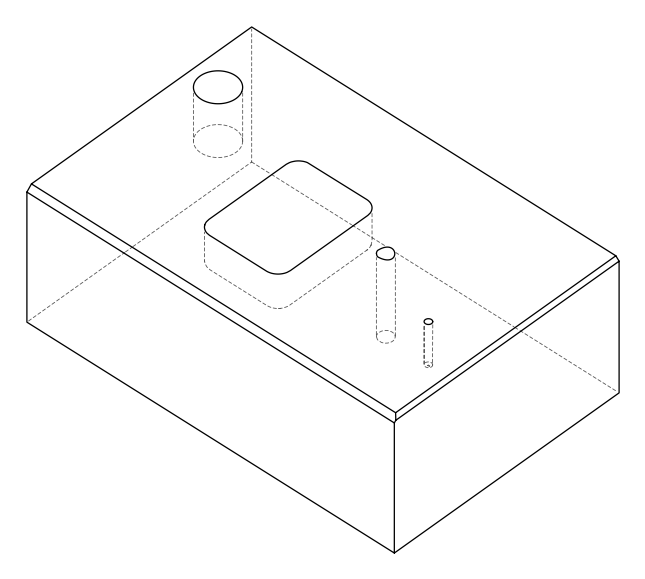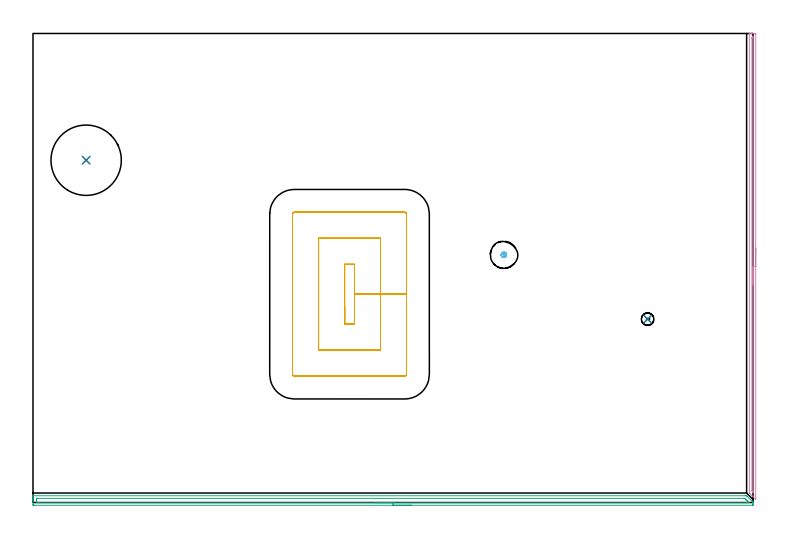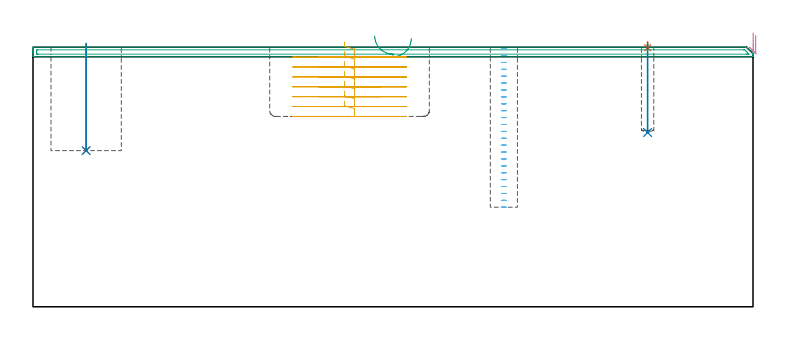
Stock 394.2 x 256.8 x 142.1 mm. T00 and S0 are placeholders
(PLAN: 8 operations, 6 tool changes, 22 min)
(1 INDEXABLE_INSERT_DRILL_BLIND_HOLE_FROM_SOLID | STEP1POCKET | NXT0302_021 | 0.24 min | 27614 mm3)
(2 DRILL_TO_ENLARGE_BLIND_HOLE | STEP1POCKET | UGT0301_384 | 0.24 min | 38243 mm3)
(3 AREA_MILL | FG_CHAMFER_SURFACE | UGT0205_001 | 6.48 min | 5334 mm3)
(4 AREA_MILL_1 | FG_CHAMFER_SURFACE_1 | UGT0205_001 | 4.2 min | 1545 mm3)
(5 MILL_RECTANGULAR_POCKET | POCKET_RECTANGULAR_STRAIGHT | NXT0201_007 | Follow Part, ap 6.25, ae 75% | 9.31 min | 373135 mm3)
(6 MILL_BLIND_HOLE_FROM_SOLID_MATERIAL | STEP1POCKET_1 | NXT0201_011 | Spiral | 1.29 min | 15082 mm3)
(7 SPOT_DRILL | STEP1POCKET_2 | NXT0321_9005460120000 | 0.03 min | 8 mm3)
(8 DRILL_BLIND_HOLE_INTO_CENTER | STEP1POCKET_2 | NXT0301_039 | 0.2 min | 1649 mm3)
(TOOL NXT0302_021 | Index. Insert Drill 25mm [880-D2500L25-05] | D25 PA176 FL125 Z2)
(TOOL UGT0301_384 | Twist Drill Flat Bottom 38.5 mm | D38.5 PA180 FL175 Z2)
(TOOL UGT0205_001 | Chamfer Mill 20 x 3 x 45 deg. | D20 FL50 Z2)
(TOOL NXT0201_007 | ENDMILL 25mm [R216.25-25050GCK54P 1620] | D25 R3 FL54 Z5)
(TOOL NXT0201_011 | ENDMILL 12mm [2P460-1200-NA 1630] | D12 FL38 Z6)
(TOOL NXT0321_9005460120000 | NC Spot Drill, 142deg, 12mm, Carbide, Uncoated | D12 PA142 FL30 Z2)
(TOOL NXT0301_039 | Carbide Drill 6.8mm [860.1-0680-034A1-MM 2214] | D6.8 PA140 FL53 Z2)
(OP 1 INDEXABLE_INSERT_DRILL_BLIND_HOLE_FROM_SOLID)
G17 G21 G94 G90
T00 M6
G54
G17 G0 G90 X29.1 Y187.4 S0 M3
G43 Z152.1 H1
G94 G81 G98 Z85.5 F250. R144.1
G80
M5
M2
(OP 2 DRILL_TO_ENLARGE_BLIND_HOLE)
G17 G21 G94 G90
T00 M6
G54
G17 G0 G90 X29.1 Y187.4 S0 M3
G43 Z152.1 H0
G94 G81 G98 Z85.5 F250. R144.1
G80
M5
M2
(OP 3 AREA_MILL)
G17 G21 G94 G90
T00 M6
G54
G17 G0 G90 X207.1 Y-1.5 S1061 M3
G43 Z152.1 H0
Z146.9
G94 G1 X207.062 Z146.028 F250.
X206.948 Z145.164
X206.759 Z144.312
X206.497 Z143.48
X206.163 Z142.674
X205.76 Z141.9
X205.292 Z141.164
X204.76 Z140.472
X204.171 Z139.829
X203.528 Z139.24
X202.836 Z138.708
X202.1 Z138.24
X201.326 Z137.837
X200.52 Z137.503
X199.688 Z137.241
X198.837 Z137.052
X197.972 Z136.938
X197.1 Z136.9
X0.615
X0.207 Y-1.496 Z136.901
X0.01 Y-1.492 Z136.905
X0. Y-1.095 Z137.3
Y0.661 Z139.055
Y1.208 Z139.605
Y1.539 Z139.935
Y2.087 Z140.483
Y2.417 Z140.812
Y3.078 Z141.478
Y3.395 Z141.795
X0.002 Y3.549 Z141.942
X0.01 Y3.698 Z142.088
X0.168 Y3.7 Z142.1
X390.013
X390.695 Y3.698 Z142.088
X390.892 Y3.508 Z141.908
X391.106 Y3.295 Z141.693
X393.741 Y0.661 Z139.058
X394.178 Y0.222 Z138.622
X394.186 Y0.214 Z138.614
X394.196 Y0.2 Z138.598
X394.2 Y0.193 Z138.592
Y-0.217 Z138.181
Y-0.274 Z138.125
Y-1.095 Z137.299
Y-1.425 Z136.971
X394.197 Y-1.491 Z136.905
X394.032 Y-1.5 Z136.9
X197.1
Y-0.086 Z138.314
X3.16
X2.401 Y-0.085 Z138.315
X2.265 Y-0.084 Z138.316
X2.046 Y-0.079 Z138.321
X2.009 Y-0.07 Z138.33
X2.005 Y-0.041 Z138.359
X2.003 Y-0.01 Z138.39
X2. Y0.177 Z138.577
Y0.661 Z139.061
Y1.055 Z139.455
X2.004 Y1.539 Z139.939
X2.01 Y1.924 Z140.324
X2.031 Y2.279 Z140.679
X2.401 Y2.284 Z140.684
X2.536 Y2.285 Z140.685
X389.12
X389.255 Y2.284 Z140.684
X389.628 Y2.279 Z140.679
X390.013 Y1.926 Z140.326
X390.408 Y1.539 Z139.939
X390.906 Y1.044 Z139.444
X391.289 Y0.661 Z139.061
X391.799 Y0.147 Z138.547
X391.955 Y-0.017 Z138.383
X391.996 Y-0.079 Z138.321
X391.799 Y-0.083 Z138.317
X391.664 Y-0.085 Z138.315
X390.906 Y-0.086 Z138.314
X390.772
X197.1
X196.228 Z138.352
X195.364 Z138.466
X194.512 Z138.655
X193.68 Z138.917
X192.874 Z139.251
X192.1 Z139.654
X191.364 Z140.123
X190.672 Z140.654
X190.029 Z141.243
X189.44 Z141.886
X188.909 Z142.578
X188.44 Z143.314
X188.037 Z144.088
X187.703 Z144.894
X187.441 Z145.726
X187.252 Z146.578
X187.138 Z147.443
X187.1 Z148.314
G0 Z152.1
M5
M2
(OP 4 AREA_MILL_1)
G17 G21 G94 G90
T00 M6
G54
G17 G0 G90 X395.7 Y139.25 S1061 M3
G43 Z152.1 H0
Z148.6
G94 G1 Y139.212 Z147.728 F250.
Y139.098 Z146.863
Y138.909 Z146.012
Y138.647 Z145.18
Y138.313 Z144.374
Y137.91 Z143.6
Y137.442 Z142.864
Y136.91 Z142.172
Y136.321 Z141.529
Y135.678 Z140.94
Y134.986 Z140.408
Y134.25 Z139.94
Y133.476 Z139.537
Y132.67 Z139.203
Y131.838 Z138.941
Y130.986 Z138.752
Y130.122 Z138.638
Y129.25 Z138.6
Y1.879
X395.693 Y1.719 Z138.606
X395.522 Y1.878 Z138.777
X395.507 Y1.893 Z138.793
X392.393 Y5.006 Z141.906
X392.204 Y5.194 Z142.09
X392.2 Y5.453 Z142.1
Y256.622
X392.196 Y256.799 Z142.094
X392.542 Y256.8 Z141.757
X392.81 Z141.49
X393.51 Z140.785
X394.74 Z139.557
X395.27 Y256.796 Z139.025
X395.691 Y256.79 Z138.604
X395.695 Y256.607 Z138.601
X395.699 Y256.175
X395.7 Y129.25 Z138.6
X394.286 Z140.014
X394.285 Y6.007 Z140.015
X394.284 Y5.9 Z140.016
X394.279 Y5.625 Z140.021
X394.273 Y5.588 Z140.027
X394.235 Y5.621 Z140.065
X394.193 Y5.661 Z140.107
X393.961 Y5.9 Z140.339
X393.621 Y6.275 Z140.679
X393.615 Y6.641 Z140.685
X393.614 Y6.688 Z140.686
X393.615 Y254.281 Z140.685
X393.616 Y254.388 Z140.684
X393.621 Y254.727 Z140.679
X393.631 Y254.79 Z140.669
X393.68 Y254.794 Z140.62
X393.747 Y254.797 Z140.553
X393.984 Y254.8 Z140.316
X394.196 Y254.798 Z140.104
X394.23 Y254.796 Z140.07
X394.264 Y254.79 Z140.036
X394.279 Y254.783 Z140.021
X394.28 Y254.757 Z140.02
X394.285 Y254.494 Z140.015
X394.286 Y129.25 Z140.014
Y128.378 Z140.052
Y127.514 Z140.166
Y126.662 Z140.355
Y125.83 Z140.617
Y125.024 Z140.951
Y124.25 Z141.354
Y123.514 Z141.823
Y122.822 Z142.354
Y122.179 Z142.943
Y121.59 Z143.586
Y121.058 Z144.278
Y120.59 Z145.014
Y120.187 Z145.788
Y119.853 Z146.594
Y119.591 Z147.426
Y119.402 Z148.278
Y119.288 Z149.143
Y119.25 Z150.014
G0 Z152.1
M5
M2
(OP 5 MILL_RECTANGULAR_POCKET)
G17 G21 G94 G90
T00 M6
G54
G17 G0 G90 X170.6 Y107.352 S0 M3
G43 Z152.1 H1
Z145.1
G94 G1 Y97.7 Z142.514 F250.
X176. Z141.067
Y114.05 Z136.686
Y130.4 F500.
X170.6
Y97.7
X176.
Y114.05
X190.25
Y144.65
X156.35
Y83.45
X190.25
Y114.05
X204.5
Y157.9
G3 X203.5 Y158.9 R1.
G1 X143.1
G3 X142.1 Y157.9 R1.
G1 Y70.2
G3 X143.1 Y69.2 R1.
G1 X203.5
G3 X204.5 Y70.2 R1.
G1 Y114.05
Y115.05
G0 X170.6 Y107.352 Z139.686
G1 Y97.7 Z137.099 F250.
X176. Z135.652
Y114.05 Z131.271
Y130.4 F500.
X170.6
Y97.7
X176.
Y114.05
X190.25
Y144.65
X156.35
Y83.45
X190.25
Y114.05
X204.5
Y157.9
G3 X203.5 Y158.9 R1.
G1 X143.1
G3 X142.1 Y157.9 R1.
G1 Y70.2
G3 X143.1 Y69.2 R1.
G1 X203.5
G3 X204.5 Y70.2 R1.
G1 Y114.05
Y115.05
G0 X170.6 Y107.352 Z134.271
G1 Y97.7 Z131.685 F250.
X176. Z130.238
Y114.05 Z125.857
Y130.4 F500.
X170.6
Y97.7
X176.
Y114.05
X190.25
Y144.65
X156.35
Y83.45
X190.25
Y114.05
X204.5
Y157.9
G3 X203.5 Y158.9 R1.
G1 X143.1
G3 X142.1 Y157.9 R1.
G1 Y70.2
G3 X143.1 Y69.2 R1.
G1 X203.5
G3 X204.5 Y70.2 R1.
G1 Y114.05
Y115.05
G0 X170.6 Y107.352 Z128.857
G1 Y97.7 Z126.271 F250.
X176. Z124.824
Y114.05 Z120.443
Y130.4 F500.
X170.6
Y97.7
X176.
Y114.05
X190.25
Y144.65
X156.35
Y83.45
X190.25
Y114.05
X204.5
Y157.9
G3 X203.5 Y158.9 R1.
G1 X143.1
G3 X142.1 Y157.9 R1.
G1 Y70.2
G3 X143.1 Y69.2 R1.
G1 X203.5
G3 X204.5 Y70.2 R1.
G1 Y114.05
Y115.05
G0 X170.6 Y107.352 Z123.443
G1 Y97.7 Z120.856 F250.
X176. Z119.41
Y114.05 Z115.029
Y130.4 F500.
X170.6
Y97.7
X176.
Y114.05
X190.25
Y144.65
X156.35
Y83.45
X190.25
Y114.05
X204.5
Y157.9
G3 X203.5 Y158.9 R1.
G1 X143.1
G3 X142.1 Y157.9 R1.
G1 Y70.2
G3 X143.1 Y69.2 R1.
G1 X203.5
G3 X204.5 Y70.2 R1.
G1 Y114.05
Y115.05
G0 X170.6 Y107.352 Z118.029
G1 Y97.7 Z115.442 F250.
X176. Z113.995
Y114.05 Z109.614
Y130.4 F500.
X170.6
Y97.7
X176.
Y114.05
X190.25
Y144.65
X156.35
Y83.45
X190.25
Y114.05
X204.5
Y157.9
G3 X203.5 Y158.9 R1.
G1 X143.1
G3 X142.1 Y157.9 R1.
G1 Y70.2
G3 X143.1 Y69.2 R1.
G1 X203.5
G3 X204.5 Y70.2 R1.
G1 Y114.05
Y115.05
G0 X170.6 Y107.352 Z112.614
G1 Y97.7 Z110.028 F250.
X176. Z108.581
Y114.05 Z104.2
Y130.4 F500.
X170.6
Y97.7
X176.
Y114.05
X190.25
Y144.65
X156.35
Y83.45
X190.25
Y114.05
X204.5
Y157.9
G3 X203.5 Y158.9 R1.
G1 X143.1
G3 X142.1 Y157.9 R1.
G1 Y70.2
G3 X143.1 Y69.2 R1.
G1 X203.5
G3 X204.5 Y70.2 R1.
G1 Y114.05
Y115.05
G0 Z152.1
M5
M2
(OP 6 MILL_BLIND_HOLE_FROM_SOLID_MATERIAL)
G17 G21 G94 G90
T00 M6
G54
G17 G0 G90 X257.8 Y135.6 S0 M3
G43 Z152.1 H1
Z141.325
G94 G3 X258.5 Y136.3 R0.7 F250.
X257.8 Y137. R0.7
X256.4 Y135.6 R1.4
X257.8 Y137. R-1.4
X257.1 Y136.3 R0.7
X257.8 Y135.6 R0.7
G0 Z137.55
G3 X258.5 Y136.3 R0.7
X257.8 Y137. R0.7
X256.4 Y135.6 R1.4
X257.8 Y137. R-1.4
X257.1 Y136.3 R0.7
X257.8 Y135.6 R0.7
G0 Z133.775
G3 X258.5 Y136.3 R0.7
X257.8 Y137. R0.7
X256.4 Y135.6 R1.4
X257.8 Y137. R-1.4
X257.1 Y136.3 R0.7
X257.8 Y135.6 R0.7
G0 Z130.
G3 X258.5 Y136.3 R0.7
X257.8 Y137. R0.7
X256.4 Y135.6 R1.4
X257.8 Y137. R-1.4
X257.1 Y136.3 R0.7
X257.8 Y135.6 R0.7
G0 Z126.225
G3 X258.5 Y136.3 R0.7
X257.8 Y137. R0.7
X256.4 Y135.6 R1.4
X257.8 Y137. R-1.4
X257.1 Y136.3 R0.7
X257.8 Y135.6 R0.7
G0 Z122.45
G3 X258.5 Y136.3 R0.7
X257.8 Y137. R0.7
X256.4 Y135.6 R1.4
X257.8 Y137. R-1.4
X257.1 Y136.3 R0.7
X257.8 Y135.6 R0.7
G0 Z118.675
G3 X258.5 Y136.3 R0.7
X257.8 Y137. R0.7
X256.4 Y135.6 R1.4
X257.8 Y137. R-1.4
X257.1 Y136.3 R0.7
X257.8 Y135.6 R0.7
G0 Z114.9
G3 X258.5 Y136.3 R0.7
X257.8 Y137. R0.7
X256.4 Y135.6 R1.4
X257.8 Y137. R-1.4
X257.1 Y136.3 R0.7
X257.8 Y135.6 R0.7
G0 Z111.125
G3 X258.5 Y136.3 R0.7
X257.8 Y137. R0.7
X256.4 Y135.6 R1.4
X257.8 Y137. R-1.4
X257.1 Y136.3 R0.7
X257.8 Y135.6 R0.7
G0 Z107.35
G3 X258.5 Y136.3 R0.7
X257.8 Y137. R0.7
X256.4 Y135.6 R1.4
X257.8 Y137. R-1.4
X257.1 Y136.3 R0.7
X257.8 Y135.6 R0.7
G0 Z103.575
G3 X258.5 Y136.3 R0.7
X257.8 Y137. R0.7
X256.4 Y135.6 R1.4
X257.8 Y137. R-1.4
X257.1 Y136.3 R0.7
X257.8 Y135.6 R0.7
G0 Z99.8
G3 X258.5 Y136.3 R0.7
X257.8 Y137. R0.7
X256.4 Y135.6 R1.4
X257.8 Y137. R-1.4
X257.1 Y136.3 R0.7
X257.8 Y135.6 R0.7
G0 Z96.025
G3 X258.5 Y136.3 R0.7
X257.8 Y137. R0.7
X256.4 Y135.6 R1.4
X257.8 Y137. R-1.4
X257.1 Y136.3 R0.7
X257.8 Y135.6 R0.7
G0 Z92.25
G3 X258.5 Y136.3 R0.7
X257.8 Y137. R0.7
X256.4 Y135.6 R1.4
X257.8 Y137. R-1.4
X257.1 Y136.3 R0.7
X257.8 Y135.6 R0.7
G0 Z88.475
G3 X258.5 Y136.3 R0.7
X257.8 Y137. R0.7
X256.4 Y135.6 R1.4
X257.8 Y137. R-1.4
X257.1 Y136.3 R0.7
X257.8 Y135.6 R0.7
G0 Z84.7
G3 X258.5 Y136.3 R0.7
X257.8 Y137. R0.7
X256.4 Y135.6 R1.4
X257.8 Y137. R-1.4
X257.1 Y136.3 R0.7
X257.8 Y135.6 R0.7
G0 Z80.925
G3 X258.5 Y136.3 R0.7
X257.8 Y137. R0.7
X256.4 Y135.6 R1.4
X257.8 Y137. R-1.4
X257.1 Y136.3 R0.7
X257.8 Y135.6 R0.7
G0 Z77.15
G3 X258.5 Y136.3 R0.7
X257.8 Y137. R0.7
X256.4 Y135.6 R1.4
X257.8 Y137. R-1.4
X257.1 Y136.3 R0.7
X257.8 Y135.6 R0.7
G0 Z73.375
G3 X258.5 Y136.3 R0.7
X257.8 Y137. R0.7
X256.4 Y135.6 R1.4
X257.8 Y137. R-1.4
X257.1 Y136.3 R0.7
X257.8 Y135.6 R0.7
G0 Z69.6
G3 X258.5 Y136.3 R0.7
X257.8 Y137. R0.7
X256.4 Y135.6 R1.4
X257.8 Y137. R-1.4
X257.1 Y136.3 R0.7
X257.8 Y135.6 R0.7
G0 Z65.825
G3 X258.5 Y136.3 R0.7
X257.8 Y137. R0.7
X256.4 Y135.6 R1.4
X257.8 Y137. R-1.4
X257.1 Y136.3 R0.7
X257.8 Y135.6 R0.7
G0 Z62.05
G3 X258.5 Y136.3 R0.7
X257.8 Y137. R0.7
X256.4 Y135.6 R1.4
X257.8 Y137. R-1.4
X257.1 Y136.3 R0.7
X257.8 Y135.6 R0.7
G0 Z58.275
G3 X258.5 Y136.3 R0.7
X257.8 Y137. R0.7
X256.4 Y135.6 R1.4
X257.8 Y137. R-1.4
X257.1 Y136.3 R0.7
X257.8 Y135.6 R0.7
G0 Z54.5
G3 X258.5 Y136.3 R0.7
X257.8 Y137. R0.7
X256.4 Y135.6 R1.4
X257.8 Y137. R-1.4
X257.1 Y136.3 R0.7
X257.8 Y135.6 R0.7
G0 Z152.1
M5
M2
(OP 7 SPOT_DRILL)
G17 G21 G94 G90
T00 M6
G54
G17 G0 G90 X336.5 Y100.4 S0 M3
G43 Z152.1 H0
G94 G81 G98 Z141.807 F250. R145.1
G80
M5
M2
(OP 8 DRILL_BLIND_HOLE_INTO_CENTER)
G17 G21 G94 G90
T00 M6
G54
G17 G0 G90 X336.5 Y100.4 S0 M3
G43 Z152.1 H1
G94 G81 G98 Z95.4 F250. R144.1
G80
M5
M2
